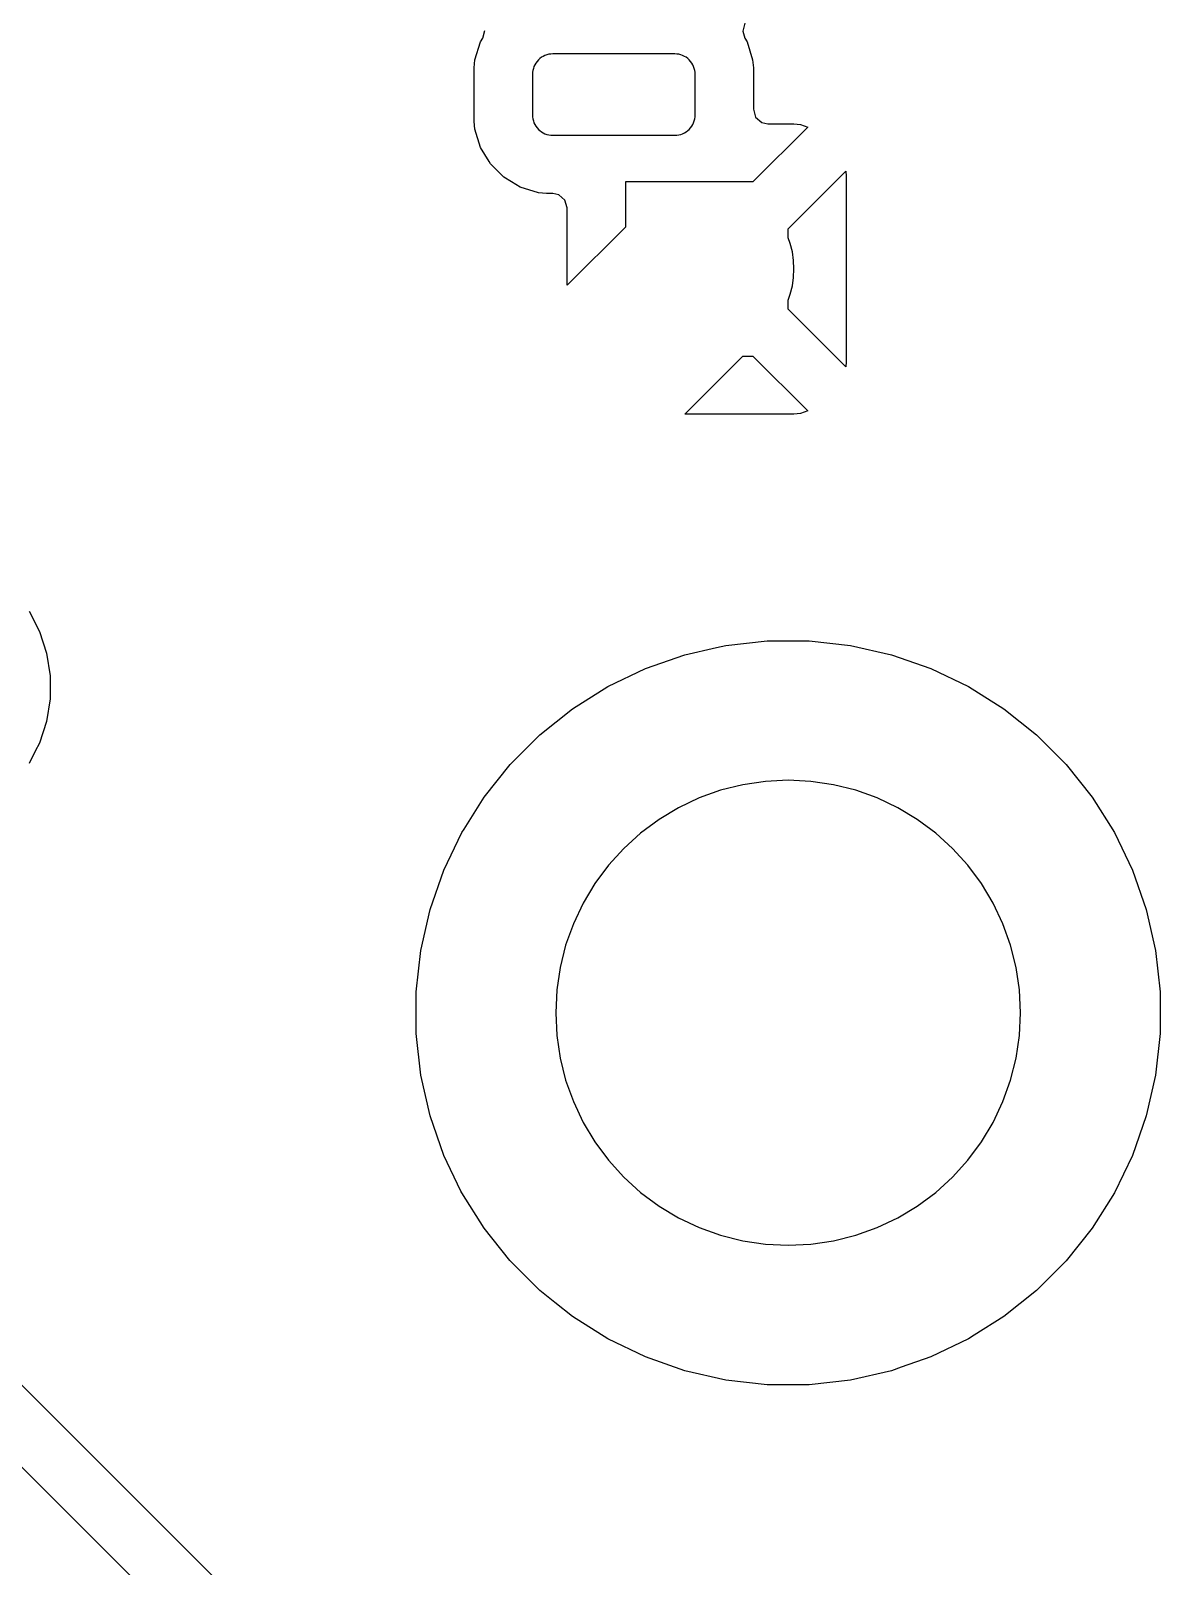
# Model space of a CAD drawing. Header units: metres. Extents: x 0.3 to 99.7, y 0.3 to 59.7.
# Drawn here: x 79.98 to 89.7, y 8.34 to 21.55 of the extents above; entities that cross this region are included whole.
import ezdxf

# ---------------------------------------------------------------- set-up
doc = ezdxf.new("R2010")
doc.units = ezdxf.units.M

msp = doc.modelspace()

# ---------------------------------------------------------------- linework, layer by layer
for points in [[(86.126, 21.614), (86.109, 21.547), (86.126, 21.486), (86.146, 21.454), (86.146, 21.454), (86.146, 21.454), (86.146, 21.454), (86.146, 21.454), (86.146, 21.454), (86.146, 21.454), (86.146, 21.454), (86.146, 21.454), (86.146, 21.454), (86.194, 21.298), (86.194, 21.298), (86.194, 21.298), (86.194, 21.298), (86.194, 21.298), (86.194, 21.298), (86.194, 21.298), (86.194, 21.298), (86.194, 21.298), (86.194, 21.298), (86.198, 21.253), (86.201, 21.23), (86.201, 21.23), (86.201, 21.23), (86.201, 21.23), (86.201, 20.874), (86.22, 20.807), (86.273, 20.761), (86.325, 20.75), (86.548, 20.75), (86.548, 20.75), (86.548, 20.75), (86.548, 20.75), (86.607, 20.744), (86.607, 20.744), (86.607, 20.744), (86.607, 20.744), (86.607, 20.744), (86.607, 20.744), (86.607, 20.744), (86.607, 20.744), (86.668, 20.721), (86.668, 20.721), (86.668, 20.721), (86.668, 20.721), (86.668, 20.721), (86.668, 20.721), (86.668, 20.721), (86.668, 20.721), (86.668, 20.721), (86.668, 20.721), (86.668, 20.721), (86.668, 20.721), (86.668, 20.721), (86.668, 20.721), (86.668, 20.721), (86.668, 20.721), (86.668, 20.721), (86.668, 20.721), (86.668, 20.721), (86.668, 20.721), (86.668, 20.721), (86.668, 20.721), (86.668, 20.721), (86.668, 20.721), (86.668, 20.721), (86.668, 20.721), (86.668, 20.721), (86.668, 20.721), (86.668, 20.721), (86.668, 20.721), (86.668, 20.721), (86.668, 20.721), (86.668, 20.721), (86.668, 20.721), (86.668, 20.721), (86.668, 20.721), (86.668, 20.721), (86.668, 20.721), (86.668, 20.721), (86.668, 20.721), (86.668, 20.721), (86.668, 20.721), (86.196, 20.25), (86.196, 20.25), (86.196, 20.25), (86.196, 20.25), (86.196, 20.25), (86.196, 20.25), (86.196, 20.25), (86.196, 20.25), (86.196, 20.25), (86.196, 20.25), (86.196, 20.25), (86.196, 20.25), (86.196, 20.25), (86.196, 20.25), (86.196, 20.25), (86.196, 20.25), (86.196, 20.25), (86.196, 20.25), (85.808, 20.25), (85.808, 20.25), (85.808, 20.25), (85.808, 20.25), (85.8, 20.25), (85.792, 20.25), (85.792, 20.25), (85.792, 20.25), (85.792, 20.25), (85.1, 20.25), (85.1, 19.861), (85.1, 19.861), (85.1, 19.861), (85.1, 19.861), (85.1, 19.861), (85.1, 19.861), (85.1, 19.861), (85.1, 19.861), (85.1, 19.861), (85.1, 19.861), (85.1, 19.861), (85.1, 19.861), (85.1, 19.861), (85.1, 19.861), (85.1, 19.861), (85.1, 19.861), (85.1, 19.861), (85.1, 19.861), (84.6, 19.361), (84.6, 19.361), (84.6, 19.361), (84.6, 19.361), (84.6, 19.361), (84.6, 19.361), (84.6, 19.361), (84.6, 19.361), (84.6, 19.361), (84.6, 19.361), (84.6, 19.361), (84.6, 19.361), (84.6, 19.361), (84.6, 19.361), (84.6, 19.361), (84.6, 19.361), (84.6, 19.361), (84.6, 19.361), (84.6, 19.361), (84.6, 19.361), (84.6, 19.361), (84.6, 19.361), (84.6, 19.361), (84.6, 19.361), (84.6, 19.361), (84.6, 19.361), (84.6, 19.361), (84.6, 19.361), (84.6, 19.361), (84.6, 19.361), (84.6, 19.361), (84.6, 19.361), (84.6, 19.361), (84.6, 19.361), (84.6, 19.361), (84.6, 19.361), (84.6, 19.361), (84.6, 19.361), (84.6, 19.361), (84.6, 19.361), (84.6, 19.361), (84.6, 19.361), (84.6, 19.361), (84.6, 19.361), (84.6, 19.361), (84.6, 19.361), (84.6, 19.361), (84.6, 19.361), (84.6, 19.361), (84.6, 19.361), (84.6, 20.025), (84.58, 20.093), (84.528, 20.138), (84.476, 20.149), (84.42, 20.149), (84.42, 20.149), (84.42, 20.149), (84.42, 20.149), (84.352, 20.156), (84.352, 20.156), (84.352, 20.156), (84.352, 20.156), (84.352, 20.156), (84.352, 20.156), (84.196, 20.204), (84.196, 20.204), (84.196, 20.204), (84.196, 20.204), (84.196, 20.204), (84.196, 20.204), (84.121, 20.249), (84.055, 20.289), (84.055, 20.289), (84.055, 20.289), (84.055, 20.289), (84.055, 20.289), (84.055, 20.289), (84.055, 20.289), (84.055, 20.289), (84.055, 20.289), (84.055, 20.289), (84.055, 20.289), (84.055, 20.289), (84.055, 20.289), (84.055, 20.289), (84.055, 20.289), (84.055, 20.289), (84.055, 20.289), (84.055, 20.289), (84.055, 20.289), (84.055, 20.289), (84.055, 20.289), (84.055, 20.289), (84.055, 20.289), (84.055, 20.289), (84.055, 20.289), (84.055, 20.289), (84.055, 20.289), (84.055, 20.289), (84.055, 20.289), (84.055, 20.289), (84.055, 20.289), (84.055, 20.289), (84.055, 20.289), (84.055, 20.289), (84.055, 20.289), (84.055, 20.289), (84.055, 20.289), (84.055, 20.289), (84.055, 20.289), (84.055, 20.289), (84.055, 20.289), (84.055, 20.289), (84.055, 20.289), (84.055, 20.289), (84.055, 20.289), (84.055, 20.289), (84.055, 20.289), (84.055, 20.289), (84.055, 20.289), (84.055, 20.289), (84.055, 20.289), (84.055, 20.289), (84.055, 20.289), (84.055, 20.289), (84.055, 20.289), (84.055, 20.289), (84.055, 20.289), (84.055, 20.289), (84.055, 20.289), (84.055, 20.289), (84.055, 20.289), (84.055, 20.289), (84.055, 20.289), (83.939, 20.405), (83.939, 20.405), (83.939, 20.405), (83.939, 20.405), (83.939, 20.405), (83.939, 20.405), (83.927, 20.425), (83.854, 20.546), (83.854, 20.546), (83.854, 20.546), (83.854, 20.546), (83.854, 20.546), (83.854, 20.546), (83.854, 20.546), (83.854, 20.546), (83.854, 20.546), (83.854, 20.546), (83.806, 20.702), (83.806, 20.702), (83.806, 20.702), (83.806, 20.702), (83.806, 20.702), (83.806, 20.702), (83.799, 20.77), (83.799, 20.77), (83.799, 20.77), (83.799, 20.77), (83.799, 21.23), (83.799, 21.23), (83.799, 21.23), (83.799, 21.23), (83.806, 21.298), (83.806, 21.298), (83.806, 21.298), (83.806, 21.298), (83.806, 21.298), (83.806, 21.298), (83.854, 21.454), (83.854, 21.454), (83.854, 21.454), (83.854, 21.454), (83.854, 21.454), (83.854, 21.454), (83.874, 21.486), (83.891, 21.553)], [(85.525, 20.65), (85.542, 20.651), (85.559, 20.653), (85.576, 20.658), (85.592, 20.663), (85.607, 20.671), (85.622, 20.679), (85.636, 20.69), (85.649, 20.701), (85.66, 20.714), (85.671, 20.728), (85.679, 20.743), (85.687, 20.758), (85.692, 20.774), (85.697, 20.791), (85.699, 20.808), (85.7, 20.825), (85.7, 21.175), (85.699, 21.192), (85.697, 21.209), (85.692, 21.226), (85.687, 21.242), (85.679, 21.257), (85.671, 21.272), (85.66, 21.286), (85.649, 21.299), (85.636, 21.31), (85.622, 21.321), (85.607, 21.329), (85.592, 21.337), (85.576, 21.342), (85.559, 21.347), (85.542, 21.349), (85.525, 21.35), (84.475, 21.35), (84.458, 21.349), (84.441, 21.347), (84.424, 21.342), (84.408, 21.337), (84.393, 21.329), (84.378, 21.321), (84.364, 21.31), (84.351, 21.299), (84.34, 21.286), (84.329, 21.272), (84.321, 21.257), (84.313, 21.242), (84.308, 21.226), (84.303, 21.209), (84.301, 21.192), (84.3, 21.175), (84.3, 20.825), (84.301, 20.808), (84.303, 20.791), (84.308, 20.774), (84.313, 20.758), (84.321, 20.743), (84.329, 20.728), (84.34, 20.714), (84.351, 20.701), (84.364, 20.69), (84.378, 20.679), (84.393, 20.671), (84.408, 20.663), (84.424, 20.658), (84.441, 20.653), (84.458, 20.651), (84.475, 20.65), (85.525, 20.65)], [(86.5, 19.154), (86.5, 19.154), (86.5, 19.154), (86.5, 19.154), (86.5, 19.154), (86.5, 19.154), (86.5, 19.154), (86.5, 19.154), (86.5, 19.154), (86.5, 19.154), (86.5, 19.154), (86.5, 19.154), (86.5, 19.154), (86.5, 19.154), (86.5, 19.154), (86.5, 19.154), (86.5, 19.154), (86.5, 19.154), (86.5, 19.232), (86.5, 19.232), (86.5, 19.232), (86.5, 19.232), (86.5, 19.232), (86.5, 19.232), (86.5, 19.232), (86.5, 19.232), (86.5, 19.232), (86.5, 19.232), (86.518, 19.282), (86.536, 19.354), (86.547, 19.426), (86.55, 19.5), (86.547, 19.574), (86.536, 19.646), (86.518, 19.718), (86.5, 19.768), (86.5, 19.768), (86.5, 19.768), (86.5, 19.768), (86.5, 19.768), (86.5, 19.768), (86.5, 19.768), (86.5, 19.768), (86.5, 19.768), (86.5, 19.768), (86.5, 19.846), (86.5, 19.846), (86.5, 19.846), (86.5, 19.846), (86.5, 19.846), (86.5, 19.846), (86.5, 19.846), (86.5, 19.846), (86.5, 19.846), (86.5, 19.846), (86.5, 19.846), (86.5, 19.846), (86.5, 19.846), (86.5, 19.846), (86.5, 19.846), (86.5, 19.846), (86.5, 19.846), (86.5, 19.846), (86.995, 20.342), (86.995, 20.342), (86.995, 20.342), (86.995, 20.342), (86.995, 20.342), (86.995, 20.342), (86.995, 20.342), (86.995, 20.342), (86.995, 20.342), (86.995, 20.342), (86.995, 20.342), (86.995, 20.342), (86.995, 20.342), (86.995, 20.342), (86.995, 20.342), (86.995, 20.342), (86.995, 20.342), (86.995, 20.342), (86.995, 20.342), (86.995, 20.342), (86.995, 20.342), (86.995, 20.342), (86.995, 20.342), (86.995, 20.342), (86.995, 20.342), (86.995, 20.342), (86.995, 20.342), (86.995, 20.342), (86.995, 20.342), (86.995, 20.342), (86.995, 20.342), (86.995, 20.342), (86.995, 20.342), (86.995, 20.342), (86.995, 20.342), (86.995, 20.342), (86.995, 20.342), (86.995, 20.342), (86.995, 20.342), (86.995, 20.342), (86.995, 20.342), (86.995, 20.342), (86.995, 20.342), (86.995, 20.342), (86.995, 20.342), (86.995, 20.342), (86.995, 20.342), (86.995, 20.342), (87, 20.298), (87, 20.298), (87, 20.298), (87, 20.298), (87, 18.702), (87, 18.702), (87, 18.702), (87, 18.702), (86.995, 18.658), (86.995, 18.658), (86.995, 18.658), (86.995, 18.658), (86.995, 18.658), (86.995, 18.658), (86.995, 18.658), (86.995, 18.658), (86.995, 18.658), (86.995, 18.658), (86.995, 18.658), (86.995, 18.658), (86.995, 18.658), (86.995, 18.658), (86.995, 18.658), (86.995, 18.658), (86.995, 18.658), (86.995, 18.658), (86.995, 18.658), (86.995, 18.658), (86.995, 18.658), (86.995, 18.658), (86.995, 18.658), (86.995, 18.658), (86.995, 18.658), (86.995, 18.658), (86.995, 18.658), (86.995, 18.658), (86.995, 18.658), (86.995, 18.658), (86.995, 18.658), (86.995, 18.658), (86.995, 18.658), (86.995, 18.658), (86.995, 18.658), (86.995, 18.658), (86.995, 18.658), (86.995, 18.658), (86.995, 18.658), (86.995, 18.658), (86.995, 18.658), (86.995, 18.658), (86.995, 18.658), (86.995, 18.658), (86.995, 18.658), (86.995, 18.658), (86.995, 18.658), (86.995, 18.658), (86.995, 18.658), (86.995, 18.658), (86.5, 19.154)], [(85.611, 18.25), (85.611, 18.25), (85.611, 18.25), (85.611, 18.25), (85.611, 18.25), (85.611, 18.25), (85.611, 18.25), (85.611, 18.25), (85.611, 18.25), (85.611, 18.25), (85.611, 18.25), (85.611, 18.25), (85.611, 18.25), (85.611, 18.25), (85.611, 18.25), (85.611, 18.25), (85.611, 18.25), (85.611, 18.25), (85.611, 18.25), (85.611, 18.25), (85.611, 18.25), (85.611, 18.25), (85.611, 18.25), (85.611, 18.25), (85.611, 18.25), (85.611, 18.25), (85.611, 18.25), (85.611, 18.25), (85.611, 18.25), (85.611, 18.25), (85.611, 18.25), (85.611, 18.25), (85.611, 18.25), (85.611, 18.25), (85.611, 18.25), (85.611, 18.25), (85.611, 18.25), (85.611, 18.25), (85.611, 18.25), (85.611, 18.25), (85.611, 18.25), (85.611, 18.25), (85.611, 18.25), (85.611, 18.25), (85.611, 18.25), (85.611, 18.25), (85.611, 18.25), (85.611, 18.25), (85.611, 18.25), (85.611, 18.25), (86.111, 18.75), (86.111, 18.75), (86.111, 18.75), (86.111, 18.75), (86.111, 18.75), (86.111, 18.75), (86.111, 18.75), (86.111, 18.75), (86.111, 18.75), (86.111, 18.75), (86.111, 18.75), (86.111, 18.75), (86.111, 18.75), (86.111, 18.75), (86.111, 18.75), (86.111, 18.75), (86.111, 18.75), (86.111, 18.75), (86.196, 18.75), (86.196, 18.75), (86.196, 18.75), (86.196, 18.75), (86.196, 18.75), (86.196, 18.75), (86.196, 18.75), (86.196, 18.75), (86.196, 18.75), (86.196, 18.75), (86.196, 18.75), (86.196, 18.75), (86.196, 18.75), (86.196, 18.75), (86.196, 18.75), (86.196, 18.75), (86.196, 18.75), (86.196, 18.75), (86.668, 18.279), (86.668, 18.279), (86.668, 18.279), (86.668, 18.279), (86.668, 18.279), (86.668, 18.279), (86.668, 18.279), (86.668, 18.279), (86.668, 18.279), (86.668, 18.279), (86.668, 18.279), (86.668, 18.279), (86.668, 18.279), (86.668, 18.279), (86.668, 18.279), (86.668, 18.279), (86.668, 18.279), (86.668, 18.279), (86.668, 18.279), (86.668, 18.279), (86.668, 18.279), (86.668, 18.279), (86.668, 18.279), (86.668, 18.279), (86.668, 18.279), (86.668, 18.279), (86.668, 18.279), (86.668, 18.279), (86.668, 18.279), (86.668, 18.279), (86.668, 18.279), (86.668, 18.279), (86.668, 18.279), (86.668, 18.279), (86.668, 18.279), (86.668, 18.279), (86.668, 18.279), (86.668, 18.279), (86.668, 18.279), (86.668, 18.279), (86.668, 18.279), (86.668, 18.279), (86.607, 18.256), (86.607, 18.256), (86.607, 18.256), (86.607, 18.256), (86.607, 18.256), (86.607, 18.256), (86.607, 18.256), (86.607, 18.256), (86.548, 18.25), (86.548, 18.25), (86.548, 18.25), (86.548, 18.25), (86.548, 18.25), (86.548, 18.25), (86.548, 18.25), (86.548, 18.25), (85.611, 18.25)], [(79.97, 16.555), (80.059, 16.38), (80.059, 16.38), (80.059, 16.38), (80.059, 16.38), (80.059, 16.38), (80.059, 16.38), (80.12, 16.193), (80.12, 16.193), (80.12, 16.193), (80.12, 16.193), (80.12, 16.193), (80.12, 16.193), (80.151, 15.998), (80.151, 15.998), (80.151, 15.998), (80.151, 15.998), (80.151, 15.998), (80.151, 15.998), (80.151, 15.802), (80.151, 15.802), (80.151, 15.802), (80.151, 15.802), (80.151, 15.802), (80.151, 15.802), (80.12, 15.607), (80.12, 15.607), (80.12, 15.607), (80.12, 15.607), (80.12, 15.607), (80.12, 15.607), (80.059, 15.42), (80.059, 15.42), (80.059, 15.42), (80.059, 15.42), (80.059, 15.42), (80.059, 15.42), (80.023, 15.35), (79.97, 15.245)], [(89.701, 13.28), (89.701, 13.28), (89.701, 13.28), (89.701, 13.28), (89.701, 12.92), (89.701, 12.92), (89.701, 12.92), (89.701, 12.92), (89.661, 12.563), (89.661, 12.563), (89.661, 12.563), (89.661, 12.563), (89.661, 12.563), (89.661, 12.563), (89.661, 12.563), (89.661, 12.563), (89.581, 12.212), (89.581, 12.212), (89.581, 12.212), (89.581, 12.212), (89.581, 12.212), (89.581, 12.212), (89.581, 12.212), (89.581, 12.212), (89.462, 11.873), (89.462, 11.873), (89.462, 11.873), (89.462, 11.873), (89.462, 11.873), (89.462, 11.873), (89.462, 11.873), (89.462, 11.873), (89.306, 11.549), (89.306, 11.549), (89.306, 11.549), (89.306, 11.549), (89.115, 11.245), (89.115, 11.245), (89.115, 11.245), (89.115, 11.245), (89.115, 11.245), (89.115, 11.245), (89.115, 11.245), (88.891, 10.964), (88.891, 10.964), (88.891, 10.964), (88.891, 10.964), (88.636, 10.709), (88.636, 10.709), (88.636, 10.709), (88.636, 10.709), (88.355, 10.485), (88.355, 10.485), (88.355, 10.485), (88.355, 10.485), (88.355, 10.485), (88.355, 10.485), (88.355, 10.485), (88.355, 10.485), (88.355, 10.485), (88.355, 10.485), (88.355, 10.485), (88.355, 10.485), (88.355, 10.485), (88.355, 10.485), (88.355, 10.485), (88.355, 10.485), (88.355, 10.485), (88.1, 10.325), (88.051, 10.294), (88.051, 10.294), (88.051, 10.294), (88.051, 10.294), (87.727, 10.138), (87.727, 10.138), (87.727, 10.138), (87.727, 10.138), (87.727, 10.138), (87.727, 10.138), (87.727, 10.138), (87.727, 10.138), (87.727, 10.138), (87.727, 10.138), (87.727, 10.138), (87.727, 10.138), (87.727, 10.138), (87.472, 10.049), (87.388, 10.019), (87.388, 10.019), (87.388, 10.019), (87.388, 10.019), (87.388, 10.019), (87.388, 10.019), (87.388, 10.019), (87.388, 10.019), (87.037, 9.939), (87.037, 9.939), (87.037, 9.939), (87.037, 9.939), (86.68, 9.899), (86.68, 9.899), (86.68, 9.899), (86.68, 9.899), (86.68, 9.899), (86.68, 9.899), (86.68, 9.899), (86.68, 9.899), (86.68, 9.899), (86.68, 9.899), (86.68, 9.899), (86.68, 9.899), (86.68, 9.899), (86.68, 9.899), (86.68, 9.899), (86.68, 9.899), (86.68, 9.899), (86.68, 9.899), (86.68, 9.899), (86.32, 9.899), (86.32, 9.899), (86.32, 9.899), (86.32, 9.899), (86.32, 9.899), (86.32, 9.899), (86.32, 9.899), (86.32, 9.899), (86.32, 9.899), (86.32, 9.899), (86.32, 9.899), (86.32, 9.899), (86.32, 9.899), (86.32, 9.899), (86.32, 9.899), (86.32, 9.899), (86.32, 9.899), (86.32, 9.899), (86.32, 9.899), (86.32, 9.899), (86.32, 9.899), (86.32, 9.899), (86.32, 9.899), (86.32, 9.899), (86.32, 9.899), (86.32, 9.899), (86.32, 9.899), (86.32, 9.899), (86.32, 9.899), (86.32, 9.899), (86.32, 9.899), (86.32, 9.899), (86.32, 9.899), (86.32, 9.899), (86.32, 9.899), (85.963, 9.939), (85.963, 9.939), (85.963, 9.939), (85.963, 9.939), (85.612, 10.019), (85.612, 10.019), (85.612, 10.019), (85.612, 10.019), (85.273, 10.138), (85.273, 10.138), (85.273, 10.138), (85.273, 10.138), (85.273, 10.138), (85.273, 10.138), (85.273, 10.138), (85.273, 10.138), (85.273, 10.138), (84.949, 10.294), (84.949, 10.294), (84.949, 10.294), (84.949, 10.294), (84.949, 10.294), (84.949, 10.294), (84.949, 10.294), (84.949, 10.294), (84.949, 10.294), (84.949, 10.294), (84.949, 10.294), (84.949, 10.294), (84.949, 10.294), (84.949, 10.294), (84.949, 10.294), (84.949, 10.294), (84.949, 10.294), (84.949, 10.294), (84.949, 10.294), (84.949, 10.294), (84.949, 10.294), (84.949, 10.294), (84.949, 10.294), (84.949, 10.294), (84.949, 10.294), (84.949, 10.294), (84.949, 10.294), (84.949, 10.294), (84.949, 10.294), (84.949, 10.294), (84.949, 10.294), (84.645, 10.485), (84.645, 10.485), (84.645, 10.485), (84.645, 10.485), (84.493, 10.606), (84.364, 10.709), (84.364, 10.709), (84.364, 10.709), (84.364, 10.709), (84.364, 10.709), (84.364, 10.709), (84.364, 10.709), (84.364, 10.709), (84.364, 10.709), (84.364, 10.709), (84.364, 10.709), (84.364, 10.709), (84.364, 10.709), (84.364, 10.709), (84.364, 10.709), (84.109, 10.964), (84.109, 10.964), (84.109, 10.964), (84.109, 10.964), (84.105, 10.969), (83.885, 11.245), (83.885, 11.245), (83.885, 11.245), (83.885, 11.245), (83.885, 11.245), (83.885, 11.245), (83.885, 11.245), (83.885, 11.245), (83.885, 11.245), (83.885, 11.245), (83.885, 11.245), (83.885, 11.245), (83.885, 11.245), (83.694, 11.549), (83.694, 11.549), (83.694, 11.549), (83.694, 11.549), (83.685, 11.566), (83.538, 11.873), (83.538, 11.873), (83.538, 11.873), (83.538, 11.873), (83.538, 11.873), (83.538, 11.873), (83.538, 11.873), (83.538, 11.873), (83.538, 11.873), (83.419, 12.212), (83.419, 12.212), (83.419, 12.212), (83.419, 12.212), (83.339, 12.563), (83.339, 12.563), (83.339, 12.563), (83.339, 12.563), (83.299, 12.92), (83.299, 12.92), (83.299, 12.92), (83.299, 12.92), (83.299, 13.28), (83.299, 13.28), (83.299, 13.28), (83.299, 13.28), (83.339, 13.637), (83.339, 13.637), (83.339, 13.637), (83.339, 13.637), (83.419, 13.988), (83.419, 13.988), (83.419, 13.988), (83.419, 13.988), (83.538, 14.327), (83.538, 14.327), (83.538, 14.327), (83.538, 14.327), (83.538, 14.327), (83.538, 14.327), (83.538, 14.327), (83.538, 14.327), (83.538, 14.327), (83.538, 14.327), (83.538, 14.327), (83.538, 14.327), (83.538, 14.327), (83.694, 14.651), (83.694, 14.651), (83.694, 14.651), (83.694, 14.651), (83.712, 14.68), (83.885, 14.955), (83.885, 14.955), (83.885, 14.955), (83.885, 14.955), (83.885, 14.955), (83.885, 14.955), (83.885, 14.955), (83.885, 14.955), (83.885, 14.955), (83.885, 14.955), (83.885, 14.955), (84.109, 15.236), (84.109, 15.236), (84.109, 15.236), (84.109, 15.236), (84.364, 15.491), (84.364, 15.491), (84.364, 15.491), (84.364, 15.491), (84.645, 15.715), (84.645, 15.715), (84.645, 15.715), (84.645, 15.715), (84.645, 15.715), (84.645, 15.715), (84.645, 15.715), (84.949, 15.906), (84.949, 15.906), (84.949, 15.906), (84.949, 15.906), (85.273, 16.062), (85.273, 16.062), (85.273, 16.062), (85.273, 16.062), (85.273, 16.062), (85.273, 16.062), (85.273, 16.062), (85.273, 16.062), (85.612, 16.181), (85.612, 16.181), (85.612, 16.181), (85.612, 16.181), (85.612, 16.181), (85.612, 16.181), (85.612, 16.181), (85.612, 16.181), (85.883, 16.243), (85.963, 16.261), (85.963, 16.261), (85.963, 16.261), (85.963, 16.261), (85.963, 16.261), (85.963, 16.261), (86.32, 16.301), (86.32, 16.301), (86.32, 16.301), (86.32, 16.301), (86.68, 16.301), (86.68, 16.301), (86.68, 16.301), (86.68, 16.301), (87.037, 16.261), (87.037, 16.261), (87.037, 16.261), (87.037, 16.261), (87.037, 16.261), (87.037, 16.261), (87.037, 16.261), (87.037, 16.261), (87.388, 16.181), (87.388, 16.181), (87.388, 16.181), (87.388, 16.181), (87.388, 16.181), (87.388, 16.181), (87.388, 16.181), (87.388, 16.181), (87.727, 16.062), (87.727, 16.062), (87.727, 16.062), (87.727, 16.062), (87.727, 16.062), (87.727, 16.062), (87.727, 16.062), (87.727, 16.062), (88.051, 15.906), (88.051, 15.906), (88.051, 15.906), (88.051, 15.906), (88.355, 15.715), (88.355, 15.715), (88.355, 15.715), (88.355, 15.715), (88.355, 15.715), (88.355, 15.715), (88.355, 15.715), (88.636, 15.491), (88.636, 15.491), (88.636, 15.491), (88.636, 15.491), (88.891, 15.236), (88.891, 15.236), (88.891, 15.236), (88.891, 15.236), (89.115, 14.955), (89.115, 14.955), (89.115, 14.955), (89.115, 14.955), (89.115, 14.955), (89.115, 14.955), (89.115, 14.955), (89.306, 14.651), (89.306, 14.651), (89.306, 14.651), (89.306, 14.651), (89.462, 14.327), (89.462, 14.327), (89.462, 14.327), (89.462, 14.327), (89.462, 14.327), (89.462, 14.327), (89.462, 14.327), (89.462, 14.327), (89.581, 13.988), (89.581, 13.988), (89.581, 13.988), (89.581, 13.988), (89.581, 13.988), (89.581, 13.988), (89.581, 13.988), (89.581, 13.988), (89.661, 13.637), (89.661, 13.637), (89.661, 13.637), (89.661, 13.637), (89.661, 13.637), (89.661, 13.637), (89.661, 13.637), (89.661, 13.637), (89.701, 13.28)], [(84.5, 13.1), (84.51, 12.904), (84.538, 12.71), (84.586, 12.519), (84.652, 12.335), (84.736, 12.157), (84.837, 11.989), (84.954, 11.831), (85.086, 11.686), (85.231, 11.554), (85.389, 11.437), (85.557, 11.336), (85.735, 11.252), (85.919, 11.186), (86.11, 11.138), (86.304, 11.11), (86.5, 11.1), (86.696, 11.11), (86.89, 11.138), (87.081, 11.186), (87.265, 11.252), (87.443, 11.336), (87.611, 11.437), (87.769, 11.554), (87.914, 11.686), (88.046, 11.831), (88.163, 11.989), (88.264, 12.157), (88.348, 12.335), (88.414, 12.519), (88.462, 12.71), (88.49, 12.904), (88.5, 13.1), (88.49, 13.296), (88.462, 13.49), (88.414, 13.681), (88.348, 13.865), (88.264, 14.043), (88.163, 14.211), (88.046, 14.369), (87.914, 14.514), (87.769, 14.646), (87.611, 14.763), (87.443, 14.864), (87.265, 14.948), (87.081, 15.014), (86.89, 15.062), (86.696, 15.09), (86.5, 15.1), (86.304, 15.09), (86.11, 15.062), (85.919, 15.014), (85.735, 14.948), (85.557, 14.864), (85.389, 14.763), (85.231, 14.646), (85.086, 14.514), (84.954, 14.369), (84.837, 14.211), (84.736, 14.043), (84.652, 13.865), (84.586, 13.681), (84.538, 13.49), (84.51, 13.296), (84.5, 13.1)], [(77.471, 12.331), (83.665, 6.137)], [(83.494, 5.601), (76.935, 12.16)]]:
    msp.add_lwpolyline(points)

doc.saveas('drawing.dxf')
